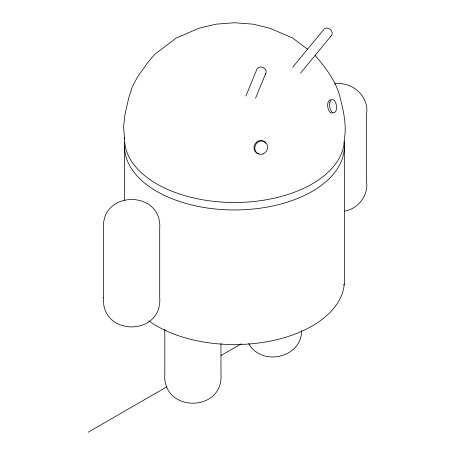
<?xml version="1.0" encoding="UTF-8"?>
<svg xmlns="http://www.w3.org/2000/svg" width="455" height="455" viewBox="0 0 455 455"><rect width="100%" height="100%" fill="white"/><g stroke="black" fill="none" stroke-linecap="round" stroke-linejoin="round"><path stroke-width="0.68" d="M301.654 330.592C301.676 358.113 261.557 366.832 248.629 343.445M245.905 96.022L256.336 70.582C257.905 63.359 269.479 68.295 265.271 74.444L265.731 73.397L255.568 98.183M292.656 67.334L323.027 30.383C326.616 24.024 336.205 32.146 330.421 36.707L330.779 36.337M300.596 73.062L330.967 36.11M88.099 432.25L166.877 386.773M221.033 355.503L241.343 343.775M343.502 284.796L344.736 284.085M344.52 211.183C357.875 208.936 368.419 195.741 366.65 182.125L366.65 113.34C369.062 95.908 351.391 80.91 334.544 83.936M307.54 49.231L292.753 38.078L269.986 28.244L252.855 24.149L234.467 22.75L216.079 24.149L198.949 28.244L176.182 38.078L154.632 54.418L147.801 62.562L137.808 76.497L132.178 86.905L128.674 98.246L124.937 114.615L123.589 126.808L124.562 139.031M315.213 55.504C325.837 68.193 336.626 81.724 340.26 98.246C343.644 111.549 346.721 125.279 344.372 139.031A109.905 63.455 0 0 1 233.279 202.481A109.905 63.455 0 0 1 124.585 137.66M344.372 146.51L344.372 281.116A109.905 63.455 0 0 1 270.896 340.983A109.905 63.455 0 0 1 148.711 320.803M220.976 343.411L220.976 373.902C223.923 412.964 161.866 412.964 164.812 373.902L164.812 329.232M124.562 146.51L124.562 200.354M344.054 141.687A109.905 63.455 0 0 1 235.07 209.965A109.905 63.455 0 0 1 124.795 142.375M259.054 153.932A6.848 6.296 -63.3 0 1 255.073 143.837A6.848 6.296 -63.3 0 1 265.731 143.188M332.434 112.897A6.671 3.407 82.6 0 1 327.754 106.868A6.671 3.407 82.6 0 1 330.7 99.787M103.547 297.598C100.6 336.654 162.657 336.654 159.711 297.598L159.711 228.814C162.657 189.752 100.6 189.752 103.547 228.814L103.547 297.598M263.172 153.909A6.848 6.296 -63.3 0 0 265.447 142.341A6.848 6.296 -63.3 0 0 254.902 146.732A6.848 6.296 -63.3 0 0 263.172 153.909M329.869 102.494A6.671 3.407 82.6 0 0 333.509 112.76A6.671 3.407 82.6 0 0 335.864 103.183A6.671 3.407 82.6 0 0 329.869 102.494"/></g></svg>
